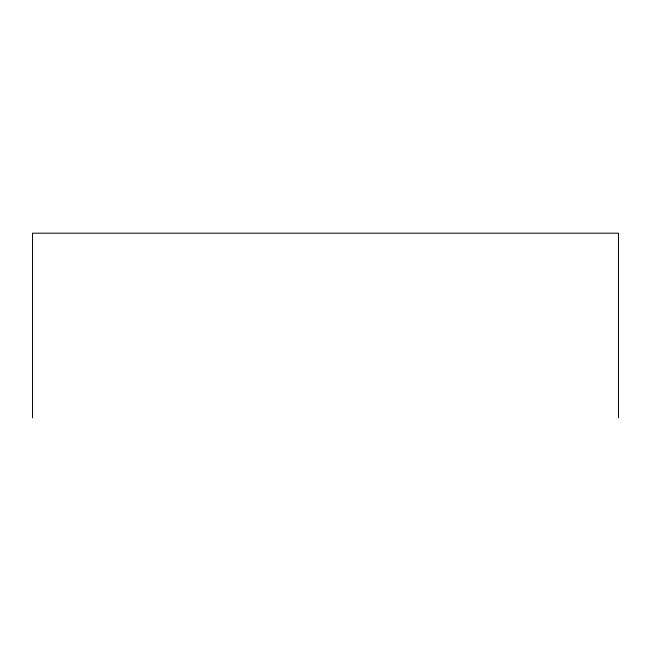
<?xml version="1.0" encoding="UTF-8"?>
<svg xmlns="http://www.w3.org/2000/svg" width="651" height="651" viewBox="0 0 651 651"><rect width="100%" height="100%" fill="white"/><g stroke="black" fill="none" stroke-linecap="round" stroke-linejoin="round"><path stroke-width="0.98" d="M618.45 417.812L618.45 233.188L32.55 233.188L32.55 417.812"/></g></svg>
